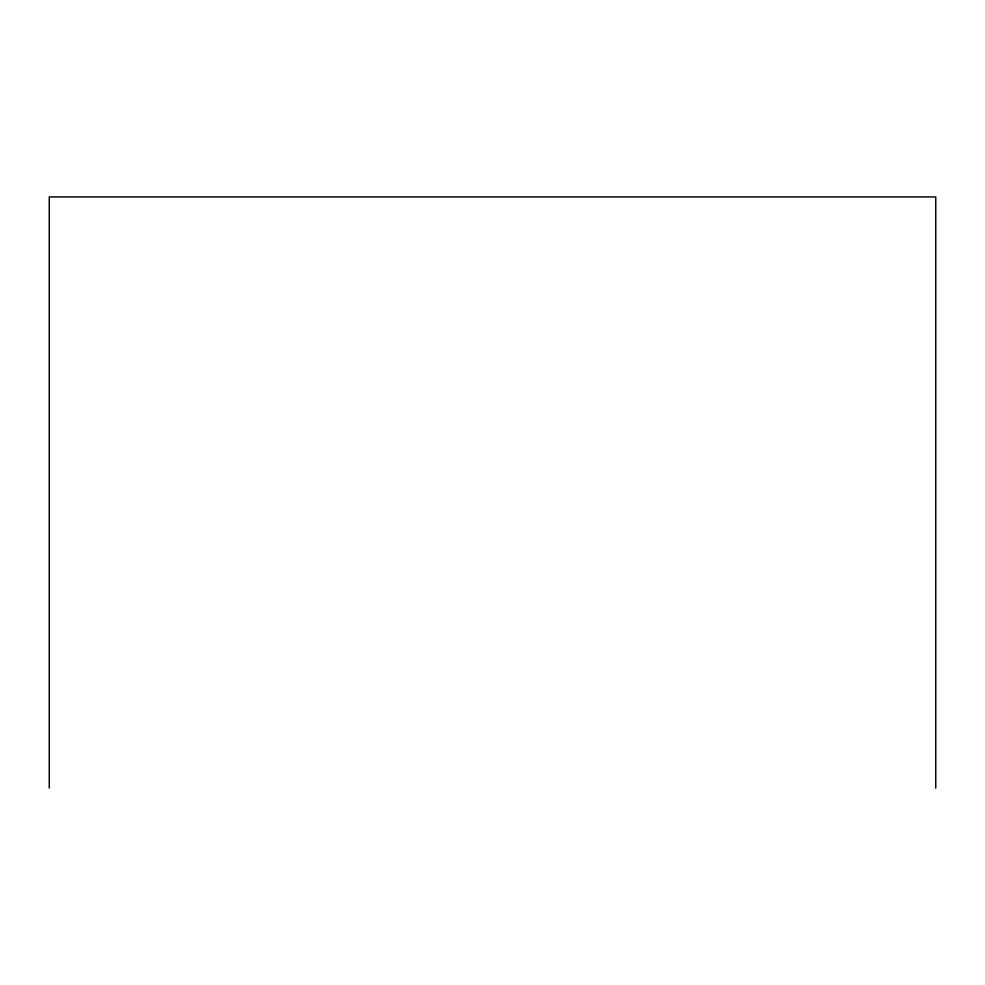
<?xml version="1.0" encoding="UTF-8"?>
<svg xmlns="http://www.w3.org/2000/svg" width="985" height="985" viewBox="0 0 985 985"><rect width="100%" height="100%" fill="white"/><g stroke="black" fill="none" stroke-linecap="round" stroke-linejoin="round"><path stroke-width="1.48" d="M935.75 788.074L935.75 196.926L49.25 196.926L49.25 788.074"/></g></svg>
